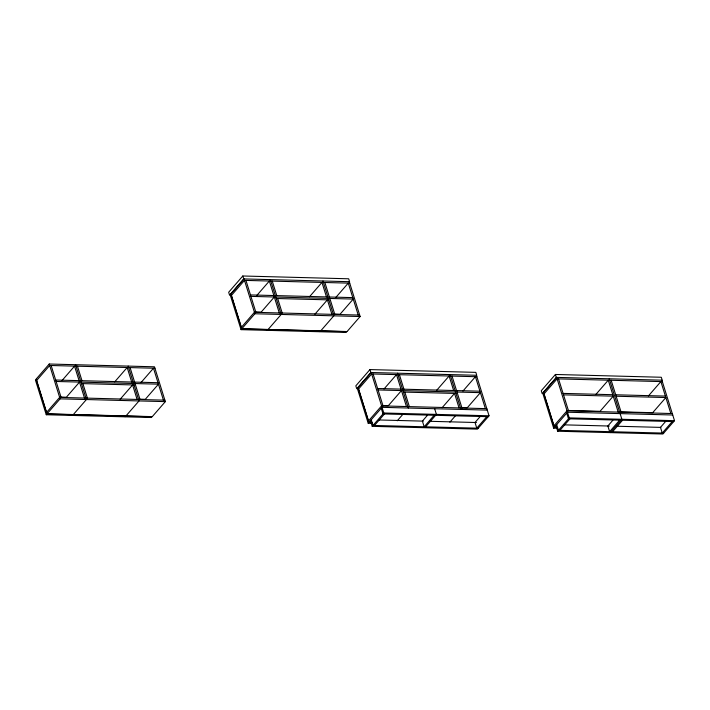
<?xml version="1.0" encoding="UTF-8"?>
<svg xmlns="http://www.w3.org/2000/svg" width="710" height="710" viewBox="0 0 710 710"><rect width="100%" height="100%" fill="white"/><g stroke="black" fill="none" stroke-linecap="round" stroke-linejoin="round"><path stroke-width="1.06" d="M49.247 364.017L36.077 379.167L46.931 414.001L152.162 416.77L165.332 401.629L154.487 366.795L49.247 364.017L60.093 398.851L46.248 414.746L35.5 380.24L36.29 379.335L47.037 413.841L73.023 414.525L72.234 415.439L46.248 414.746M36.529 380.622L49.7 365.472L154.94 368.25M62.081 380.48L74.55 366.129L84.499 398.044M46.469 412.545L59.64 397.396L164.88 400.165M114.692 381.873L127.17 367.514L131.687 382.015M120.123 399.286L132.593 384.935L137.11 399.437M141.006 382.566L153.484 368.215L163.424 400.129M242.811 275.995L228.673 292.254L229.578 295.174L243.716 278.915L349.595 281.701L348.69 278.79L242.811 275.995L243.716 278.915M231.327 295.529L244.497 280.379L349.728 283.157M256.869 295.387L269.347 281.036L279.287 312.95M241.267 327.443L254.437 312.293L359.668 315.071M241.036 329.653L267.022 330.345L267.812 329.431L241.835 328.748L231.078 294.242L230.288 295.147L241.036 329.653L254.89 313.758L360.121 316.527L349.276 281.692M309.489 296.771L321.967 282.42L326.476 296.922M314.912 314.193L327.39 299.842L331.907 314.344M335.794 297.472L348.273 283.113L358.213 315.036M360.121 316.527L346.959 331.677L241.72 328.908L230.865 294.073L244.036 278.923L254.89 313.758M369.954 369.582L355.825 385.841L356.731 388.752L370.868 372.493L476.747 375.288L475.842 372.368L369.954 369.582L370.868 372.493M358.47 389.115L371.641 373.966L476.88 376.735M384.021 388.965L396.499 374.614L406.439 406.537M368.419 421.03L381.581 405.88L486.82 408.649M371.144 422.388L368.978 422.326L358.23 387.82L357.441 388.725L368.188 423.24L382.042 407.336L487.273 410.114M370.451 420.666L372.217 426.337L383.808 413.007L489.039 415.785L476.428 375.279M374.463 425.467L384.474 413.957M397.254 420.79L402.801 414.409M436.641 390.358L449.111 376.007L453.628 390.509M427.402 415.35L422.397 421.11L424.163 426.781L434.174 415.27M442.064 407.771L454.542 393.42L459.05 407.922M425.627 426.817L436.419 414.392L434.653 408.72M462.947 391.05L475.425 376.699L485.365 408.614M449.874 422.175L455.421 415.794M480.022 416.734L475.017 422.494L476.783 428.165L486.794 416.655M489.039 415.785L477.448 429.115L372.217 426.337M555.415 374.472L541.277 390.731L542.191 393.642L556.321 377.383L662.208 380.178L661.303 377.258L555.415 374.472L556.321 377.383M543.931 393.997L557.101 378.847L662.341 381.625M553.871 425.92L567.041 410.77L672.281 413.539M556.604 427.278L554.439 427.216L543.691 392.71L542.901 393.615L553.649 428.13L567.494 412.226L672.734 415.004M555.912 425.556L557.678 431.227L569.26 417.897L674.5 420.675L661.889 380.169M559.924 430.358L569.935 418.847M595.788 394.547L608.266 380.196L618.206 412.12M612.863 420.24L607.858 426L609.624 431.671L619.635 420.151M610.289 432.612L621.88 419.282L609.269 378.776M612.544 431.742L622.546 420.231M648.408 395.94L660.886 381.589L670.826 413.504M666.193 420.808L660.477 427.385L662.244 433.056L672.255 421.545M674.5 420.675L662.909 434.005L557.678 431.227M250.47 294.916L273.865 295.537M275.32 295.573L327.94 296.957M329.396 297.002L352.79 297.614M250.923 296.381L274.317 296.993L261.147 312.143L254.766 311.974M275.773 297.029L328.393 298.422M329.848 298.457L353.243 299.079L340.072 314.228L333.691 314.06M276.226 298.493L328.845 299.877M268.14 329.44L320.432 330.816L319.642 331.73L267.351 330.345L281.195 314.45L270.35 279.616M320.76 330.825L346.746 331.517L345.956 332.422L319.97 331.739L333.815 315.835L322.97 281M55.673 380.019L79.067 380.631M80.523 380.666L133.143 382.06M134.598 382.095L157.993 382.708M377.613 388.503L401.008 389.115M402.472 389.16L455.083 390.544M456.548 390.58L479.942 391.201M563.074 393.393L612.783 394.698M615.694 394.778L665.394 396.091M56.126 381.474L79.52 382.086L66.358 397.236L61.033 397.094M80.984 382.131L133.595 383.515M135.06 383.551L158.454 384.172L145.284 399.322L139.968 399.18M378.075 389.959L401.469 390.58L388.299 405.721L381.918 405.561M402.925 390.615L455.545 392M457 392.044L480.395 392.657L467.224 407.806L460.843 407.638M563.527 394.849L613.236 396.162L600.065 411.303L568.035 410.46M616.147 396.233L665.856 397.547L652.685 412.696L620.655 411.853M81.437 383.586L134.057 384.971M403.378 392.071L455.997 393.455M60.093 398.851L165.332 401.629M488.249 416.69L383.018 413.921L381.252 408.25M673.71 421.58L568.47 418.802L566.704 413.131M378.998 419.965L423.302 421.136M429.949 421.305L476.472 422.53M564.37 424.855L609.313 426.036M616.99 426.24L660.841 427.393M73.352 414.533L125.643 415.918L124.853 416.823L72.562 415.448L86.407 399.544L75.553 364.709M125.963 415.927L151.949 416.61L151.159 417.515L125.173 416.832L139.027 400.928L128.173 366.094M372.155 422.574L368.872 422.486L358.017 387.651L371.188 372.502L383.808 413.007M556.525 427.429L554.332 427.376L543.478 392.541L556.649 377.392L569.26 417.897M368.188 423.24L371.436 423.32M553.649 428.13L556.897 428.21M478.238 428.201L373.007 425.432L371.241 419.761M663.699 433.091L558.468 430.322L556.702 424.651M611.177 380.276L621.117 412.19M558.557 378.892L568.497 410.806M452.03 376.078L461.97 408.002M450.113 374.587L460.967 409.421M399.411 374.694L403.928 389.195M404.833 392.115L409.351 406.608M397.502 373.194L408.348 408.028M373.105 374.001L383.045 405.916M324.878 282.5L334.818 314.415M272.258 281.116L276.776 295.617M277.681 298.528L282.198 313.03M245.953 280.423L255.893 312.338M130.09 367.594L140.03 399.508M77.47 366.209L81.987 380.711M82.892 383.622L87.41 398.124M51.155 365.517L61.096 397.431"/></g></svg>
